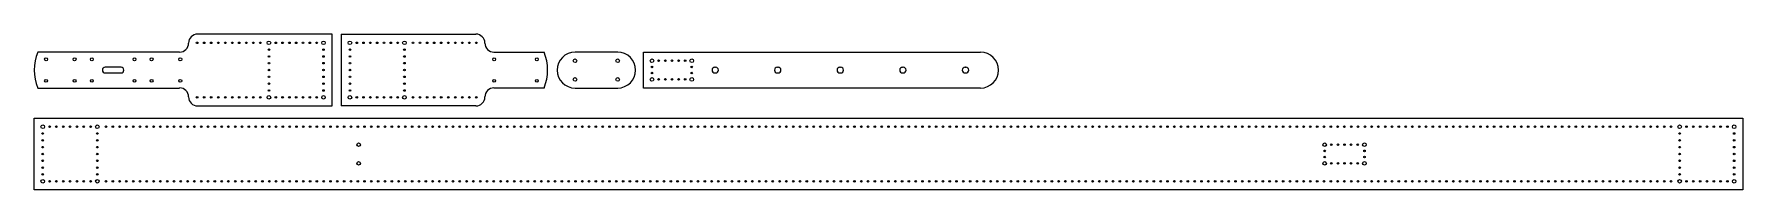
# Model space of a CAD drawing. Header units: millimetres. Extents: x 2255 to 3445, y 1132 to 1240.
import ezdxf

# ---------------------------------------------------------------- set-up
doc = ezdxf.new("R2010")
doc.units = ezdxf.units.MM

msp = doc.modelspace()

# ---------------------------------------------------------------- linework, layer by layer
for p, q in [((2462.9, 1240), (2369.2, 1240)), ((2462.9, 1190), (2462.9, 1240)), ((2469.3, 1240), (2563.1, 1240)), ((2469.3, 1240), (2469.3, 1190)), ((2356.7, 1227.5), (2257.9, 1227.5)), ((2362.9, 1233.8), (2362.9, 1233.8)), ((2569.3, 1233.8), (2569.3, 1233.8)), ((2575.6, 1227.5), (2610.5, 1227.5)), ((2315.9, 1217), (2304.9, 1217)), ((2729.5, 1217), (2730, 1217)), ((2773, 1217), (2773.5, 1217)), ((2816.6, 1217), (2817.1, 1217)), ((2860.2, 1217), (2860.7, 1217)), ((2903.8, 1217), (2904.3, 1217)), ((2257.9, 1202.5), (2356.7, 1202.5)), ((2304.9, 1213), (2315.9, 1213)), ((2610.5, 1202.5), (2575.6, 1202.5)), ((2729.5, 1213), (2730, 1213)), ((2773, 1213), (2773.5, 1213)), ((2816.6, 1213), (2817.1, 1213)), ((2860.2, 1213), (2860.7, 1213)), ((2903.8, 1213), (2904.3, 1213)), ((2362.9, 1196.3), (2362.9, 1196.3)), ((2369.2, 1190), (2462.9, 1190)), ((2563.1, 1190), (2469.3, 1190)), ((2569.3, 1196.3), (2569.3, 1196.3)), ((2255.4, 1181.5), (3445.4, 1181.5)), ((2255.4, 1131.5), (2255.4, 1181.5)), ((3445.4, 1181.5), (3445.4, 1131.5)), ((3445.4, 1131.5), (2255.4, 1131.5))]:
    msp.add_line(p, q)
for points in [[(2661.8, 1227.5), (2632.1, 1227.5)], [(2914.5, 1202.5), (2679.7, 1202.5), (2679.7, 1227.5), (2914.5, 1227.5)], [(2632.1, 1202.5), (2661.8, 1202.5)]]:
    msp.add_lwpolyline(points)
for centre, radius in [((2368.9, 1234), 0.55), ((2368.9, 1234), 0.55), ((2373.8, 1234), 0.55), ((2373.8, 1234), 0.55), ((2378.7, 1234), 0.55), ((2378.7, 1234), 0.55), ((2383.6, 1234), 0.55), ((2383.6, 1234), 0.55), ((2388.5, 1234), 0.55), ((2388.5, 1234), 0.55), ((2393.4, 1234), 0.55), ((2393.4, 1234), 0.55), ((2398.2, 1234), 0.55), ((2398.2, 1234), 0.55), ((2403.1, 1234), 0.55), ((2403.1, 1234), 0.55), ((2408, 1234), 0.55), ((2408, 1234), 0.55), ((2412.9, 1234), 0.55), ((2412.9, 1234), 0.55), ((2418.9, 1234), 1.25), ((2418.9, 1234), 1.25), ((2418.9, 1229.3), 0.55), ((2418.9, 1229.3), 0.55), ((2423.7, 1234), 0.55), ((2423.7, 1234), 0.55), ((2428.4, 1234), 0.55), ((2428.4, 1234), 0.55), ((2433.2, 1234), 0.55), ((2433.2, 1234), 0.55), ((2437.9, 1234), 0.55), ((2437.9, 1234), 0.55), ((2442.7, 1234), 0.55), ((2442.7, 1234), 0.55), ((2447.4, 1234), 0.55), ((2447.4, 1234), 0.55), ((2452.2, 1234), 0.55), ((2452.2, 1234), 0.55), ((2456.9, 1234), 1.25), ((2456.9, 1234), 1.25), ((2456.9, 1229.3), 0.55), ((2456.9, 1229.3), 0.55), ((2475.3, 1234), 1.25), ((2475.3, 1234), 1.25), ((2475.3, 1229.3), 0.55), ((2475.3, 1229.3), 0.55), ((2480.1, 1234), 0.55), ((2480.1, 1234), 0.55), ((2484.8, 1234), 0.55), ((2484.8, 1234), 0.55), ((2489.6, 1234), 0.55), ((2489.6, 1234), 0.55), ((2494.3, 1234), 0.55), ((2494.3, 1234), 0.55), ((2499.1, 1234), 0.55), ((2499.1, 1234), 0.55), ((2503.8, 1234), 0.55), ((2503.8, 1234), 0.55), ((2508.6, 1234), 0.55), ((2508.6, 1234), 0.55), ((2513.3, 1234), 1.25), ((2513.3, 1234), 1.25), ((2513.3, 1229.3), 0.55), ((2513.3, 1229.3), 0.55), ((2519.3, 1234), 0.55), ((2519.3, 1234), 0.55), ((2524.2, 1234), 0.55), ((2524.2, 1234), 0.55), ((2529.1, 1234), 0.55), ((2529.1, 1234), 0.55), ((2534, 1234), 0.55), ((2534, 1234), 0.55), ((2538.9, 1234), 0.55), ((2538.9, 1234), 0.55), ((2543.8, 1234), 0.55), ((2543.8, 1234), 0.55), ((2548.7, 1234), 0.55), ((2548.7, 1234), 0.55), ((2553.6, 1234), 0.55), ((2553.6, 1234), 0.55), ((2558.5, 1234), 0.55), ((2558.5, 1234), 0.55), ((2563.3, 1234), 0.55), ((2563.3, 1234), 0.55), ((2263.7, 1222.5), 1), ((2263.7, 1222.5), 1), ((2283.6, 1222.5), 1), ((2283.6, 1222.5), 1), ((2295.6, 1222.5), 1), ((2295.6, 1222.5), 1), ((2325.3, 1222.5), 1), ((2325.3, 1222.5), 1), ((2337.2, 1222.5), 1), ((2337.2, 1222.5), 1), ((2357.2, 1222.5), 1), ((2357.2, 1222.5), 1), ((2418.9, 1224.5), 0.55), ((2418.9, 1224.5), 0.55), ((2418.9, 1219.8), 0.55), ((2418.9, 1219.8), 0.55), ((2418.9, 1215), 0.55), ((2418.9, 1215), 0.55), ((2456.9, 1224.5), 0.55), ((2456.9, 1224.5), 0.55), ((2456.9, 1219.8), 0.55), ((2456.9, 1219.8), 0.55), ((2456.9, 1215), 0.55), ((2456.9, 1215), 0.55), ((2475.3, 1224.5), 0.55), ((2475.3, 1224.5), 0.55), ((2475.3, 1219.8), 0.55), ((2475.3, 1219.8), 0.55), ((2475.3, 1215), 0.55), ((2475.3, 1215), 0.55), ((2513.3, 1224.5), 0.55), ((2513.3, 1224.5), 0.55), ((2513.3, 1219.8), 0.55), ((2513.3, 1219.8), 0.55), ((2513.3, 1215), 0.55), ((2513.3, 1215), 0.55), ((2575.8, 1222.5), 1), ((2575.8, 1222.5), 1), ((2605.5, 1222.5), 1), ((2605.5, 1222.5), 1), ((2632.1, 1221.5), 1.25), ((2661.8, 1221.5), 1.25), ((2685.7, 1221.5), 1.25), ((2685.7, 1217.2), 0.55), ((2685.7, 1217.2), 0.55), ((2690.3, 1221.5), 0.55), ((2690.3, 1221.5), 0.55), ((2695, 1221.5), 0.55), ((2695, 1221.5), 0.55), ((2699.6, 1221.5), 0.55), ((2699.6, 1221.5), 0.55), ((2704.2, 1221.5), 0.55), ((2704.2, 1221.5), 0.55), ((2708.8, 1221.5), 0.55), ((2708.8, 1221.5), 0.55), ((2713.4, 1221.5), 1.25), ((2713.4, 1217.2), 0.55), ((2713.4, 1217.2), 0.55), ((2263.7, 1207.5), 1), ((2263.7, 1207.5), 1), ((2283.6, 1207.5), 1), ((2283.6, 1207.5), 1), ((2295.6, 1207.5), 1), ((2295.6, 1207.5), 1), ((2325.3, 1207.5), 1), ((2325.3, 1207.5), 1), ((2337.2, 1207.5), 1), ((2337.2, 1207.5), 1), ((2357.2, 1207.5), 1), ((2357.2, 1207.5), 1), ((2418.9, 1210.3), 0.55), ((2418.9, 1210.3), 0.55), ((2418.9, 1205.5), 0.55), ((2418.9, 1205.5), 0.55), ((2456.9, 1210.3), 0.55), ((2456.9, 1210.3), 0.55), ((2456.9, 1205.5), 0.55), ((2456.9, 1205.5), 0.55), ((2475.3, 1210.3), 0.55), ((2475.3, 1210.3), 0.55), ((2475.3, 1205.5), 0.55), ((2475.3, 1205.5), 0.55), ((2513.3, 1210.3), 0.55), ((2513.3, 1210.3), 0.55), ((2513.3, 1205.5), 0.55), ((2513.3, 1205.5), 0.55), ((2575.8, 1207.5), 1), ((2575.8, 1207.5), 1), ((2605.5, 1207.5), 1), ((2605.5, 1207.5), 1), ((2632.1, 1208.5), 1.25), ((2661.8, 1208.5), 1.25), ((2685.7, 1208.5), 1.25), ((2685.7, 1212.9), 0.55), ((2685.7, 1212.9), 0.55), ((2690.3, 1208.5), 0.55), ((2690.3, 1208.5), 0.55), ((2695, 1208.5), 0.55), ((2695, 1208.5), 0.55), ((2699.6, 1208.5), 0.55), ((2699.6, 1208.5), 0.55), ((2704.2, 1208.5), 0.55), ((2704.2, 1208.5), 0.55), ((2708.8, 1208.5), 0.55), ((2708.8, 1208.5), 0.55), ((2713.4, 1208.5), 1.25), ((2713.4, 1212.9), 0.55), ((2713.4, 1212.9), 0.55), ((2368.9, 1196), 0.55), ((2368.9, 1196), 0.55), ((2373.8, 1196), 0.55), ((2373.8, 1196), 0.55), ((2378.7, 1196), 0.55), ((2378.7, 1196), 0.55), ((2383.6, 1196), 0.55), ((2383.6, 1196), 0.55), ((2388.5, 1196), 0.55), ((2388.5, 1196), 0.55), ((2393.4, 1196), 0.55), ((2393.4, 1196), 0.55), ((2398.2, 1196), 0.55), ((2398.2, 1196), 0.55), ((2403.1, 1196), 0.55), ((2403.1, 1196), 0.55), ((2408, 1196), 0.55), ((2408, 1196), 0.55), ((2412.9, 1196), 0.55), ((2412.9, 1196), 0.55), ((2418.9, 1196), 1.25), ((2418.9, 1196), 1.25), ((2418.9, 1200.8), 0.55), ((2418.9, 1200.8), 0.55), ((2423.7, 1196), 0.55), ((2423.7, 1196), 0.55), ((2428.4, 1196), 0.55), ((2428.4, 1196), 0.55), ((2433.2, 1196), 0.55), ((2433.2, 1196), 0.55), ((2437.9, 1196), 0.55), ((2437.9, 1196), 0.55), ((2442.7, 1196), 0.55), ((2442.7, 1196), 0.55), ((2447.4, 1196), 0.55), ((2447.4, 1196), 0.55), ((2452.2, 1196), 0.55), ((2452.2, 1196), 0.55), ((2456.9, 1196), 1.25), ((2456.9, 1196), 1.25), ((2456.9, 1200.8), 0.55), ((2456.9, 1200.8), 0.55), ((2475.3, 1196), 1.25), ((2475.3, 1196), 1.25), ((2475.3, 1200.8), 0.55), ((2475.3, 1200.8), 0.55), ((2480.1, 1196), 0.55), ((2480.1, 1196), 0.55), ((2484.8, 1196), 0.55), ((2484.8, 1196), 0.55), ((2489.6, 1196), 0.55), ((2489.6, 1196), 0.55), ((2494.3, 1196), 0.55), ((2494.3, 1196), 0.55), ((2499.1, 1196), 0.55), ((2499.1, 1196), 0.55), ((2503.8, 1196), 0.55), ((2503.8, 1196), 0.55), ((2508.6, 1196), 0.55), ((2508.6, 1196), 0.55), ((2513.3, 1196), 1.25), ((2513.3, 1196), 1.25), ((2513.3, 1200.8), 0.55), ((2513.3, 1200.8), 0.55), ((2519.3, 1196), 0.55), ((2519.3, 1196), 0.55), ((2524.2, 1196), 0.55), ((2524.2, 1196), 0.55), ((2529.1, 1196), 0.55), ((2529.1, 1196), 0.55), ((2534, 1196), 0.55), ((2534, 1196), 0.55), ((2538.9, 1196), 0.55), ((2538.9, 1196), 0.55), ((2543.8, 1196), 0.55), ((2543.8, 1196), 0.55), ((2548.7, 1196), 0.55), ((2548.7, 1196), 0.55), ((2553.6, 1196), 0.55), ((2553.6, 1196), 0.55), ((2558.5, 1196), 0.55), ((2558.5, 1196), 0.55), ((2563.3, 1196), 0.55), ((2563.3, 1196), 0.55), ((2261.4, 1175.5), 1.25), ((2261.4, 1175.5), 1.25), ((2261.4, 1170.8), 0.55), ((2261.4, 1170.8), 0.55), ((2261.4, 1166), 0.55), ((2261.4, 1166), 0.55), ((2266.2, 1175.5), 0.55), ((2266.2, 1175.5), 0.55), ((2270.9, 1175.5), 0.55), ((2270.9, 1175.5), 0.55), ((2275.7, 1175.5), 0.55), ((2275.7, 1175.5), 0.55), ((2280.4, 1175.5), 0.55), ((2280.4, 1175.5), 0.55), ((2285.2, 1175.5), 0.55), ((2285.2, 1175.5), 0.55), ((2289.9, 1175.5), 0.55), ((2289.9, 1175.5), 0.55), ((2294.7, 1175.5), 0.55), ((2294.7, 1175.5), 0.55), ((2299.4, 1175.5), 1.25), ((2299.4, 1175.5), 1.25), ((2299.4, 1170.8), 0.55), ((2299.4, 1170.8), 0.55), ((2299.4, 1166), 0.55), ((2299.4, 1166), 0.55), ((2305.4, 1175.5), 0.55), ((2305.4, 1175.5), 0.55), ((2310.2, 1175.5), 0.55), ((2310.2, 1175.5), 0.55), ((2314.9, 1175.5), 0.55), ((2314.9, 1175.5), 0.55), ((2319.6, 1175.5), 0.55), ((2319.6, 1175.5), 0.55), ((2324.4, 1175.5), 0.55), ((2324.4, 1175.5), 0.55), ((2329.1, 1175.5), 0.55), ((2329.1, 1175.5), 0.55), ((2333.8, 1175.5), 0.55), ((2333.8, 1175.5), 0.55), ((2338.6, 1175.5), 0.55), ((2338.6, 1175.5), 0.55), ((2343.3, 1175.5), 0.55), ((2343.3, 1175.5), 0.55), ((2348.1, 1175.5), 0.55), ((2348.1, 1175.5), 0.55), ((2352.8, 1175.5), 0.55), ((2352.8, 1175.5), 0.55), ((2357.5, 1175.5), 0.55), ((2357.5, 1175.5), 0.55), ((2362.3, 1175.5), 0.55), ((2362.3, 1175.5), 0.55), ((2367, 1175.5), 0.55), ((2367, 1175.5), 0.55), ((2371.8, 1175.5), 0.55), ((2371.8, 1175.5), 0.55), ((2376.5, 1175.5), 0.55), ((2376.5, 1175.5), 0.55), ((2381.2, 1175.5), 0.55), ((2381.2, 1175.5), 0.55), ((2386, 1175.5), 0.55), ((2386, 1175.5), 0.55), ((2390.7, 1175.5), 0.55), ((2390.7, 1175.5), 0.55), ((2395.5, 1175.5), 0.55), ((2395.5, 1175.5), 0.55), ((2400.2, 1175.5), 0.55), ((2400.2, 1175.5), 0.55), ((2404.9, 1175.5), 0.55), ((2404.9, 1175.5), 0.55), ((2409.7, 1175.5), 0.55), ((2409.7, 1175.5), 0.55), ((2414.4, 1175.5), 0.55), ((2414.4, 1175.5), 0.55), ((2419.2, 1175.5), 0.55), ((2419.2, 1175.5), 0.55), ((2423.9, 1175.5), 0.55), ((2423.9, 1175.5), 0.55), ((2428.6, 1175.5), 0.55), ((2428.6, 1175.5), 0.55), ((2433.4, 1175.5), 0.55), ((2433.4, 1175.5), 0.55), ((2438.1, 1175.5), 0.55), ((2438.1, 1175.5), 0.55), ((2442.8, 1175.5), 0.55), ((2442.8, 1175.5), 0.55), ((2447.6, 1175.5), 0.55), ((2447.6, 1175.5), 0.55), ((2452.3, 1175.5), 0.55), ((2452.3, 1175.5), 0.55), ((2457.1, 1175.5), 0.55), ((2457.1, 1175.5), 0.55), ((2461.8, 1175.5), 0.55), ((2461.8, 1175.5), 0.55), ((2466.5, 1175.5), 0.55), ((2466.5, 1175.5), 0.55), ((2471.3, 1175.5), 0.55), ((2471.3, 1175.5), 0.55), ((2476, 1175.5), 0.55), ((2476, 1175.5), 0.55), ((2480.8, 1175.5), 0.55), ((2480.8, 1175.5), 0.55), ((2485.5, 1175.5), 0.55), ((2485.5, 1175.5), 0.55), ((2490.2, 1175.5), 0.55), ((2490.2, 1175.5), 0.55), ((2495, 1175.5), 0.55), ((2495, 1175.5), 0.55), ((2499.7, 1175.5), 0.55), ((2499.7, 1175.5), 0.55), ((2504.5, 1175.5), 0.55), ((2504.5, 1175.5), 0.55), ((2509.2, 1175.5), 0.55), ((2509.2, 1175.5), 0.55), ((2513.9, 1175.5), 0.55), ((2513.9, 1175.5), 0.55), ((2518.7, 1175.5), 0.55), ((2518.7, 1175.5), 0.55), ((2523.4, 1175.5), 0.55), ((2523.4, 1175.5), 0.55), ((2528.2, 1175.5), 0.55), ((2528.2, 1175.5), 0.55), ((2532.9, 1175.5), 0.55), ((2532.9, 1175.5), 0.55), ((2537.6, 1175.5), 0.55), ((2537.6, 1175.5), 0.55), ((2542.4, 1175.5), 0.55), ((2542.4, 1175.5), 0.55), ((2547.1, 1175.5), 0.55), ((2547.1, 1175.5), 0.55), ((2551.8, 1175.5), 0.55), ((2551.8, 1175.5), 0.55), ((2556.6, 1175.5), 0.55), ((2556.6, 1175.5), 0.55), ((2561.3, 1175.5), 0.55), ((2561.3, 1175.5), 0.55), ((2566.1, 1175.5), 0.55), ((2566.1, 1175.5), 0.55), ((2570.8, 1175.5), 0.55), ((2570.8, 1175.5), 0.55), ((2575.5, 1175.5), 0.55), ((2575.5, 1175.5), 0.55), ((2580.3, 1175.5), 0.55), ((2580.3, 1175.5), 0.55), ((2585, 1175.5), 0.55), ((2585, 1175.5), 0.55), ((2589.8, 1175.5), 0.55), ((2589.8, 1175.5), 0.55), ((2594.5, 1175.5), 0.55), ((2594.5, 1175.5), 0.55), ((2599.2, 1175.5), 0.55), ((2599.2, 1175.5), 0.55), ((2604, 1175.5), 0.55), ((2604, 1175.5), 0.55), ((2608.7, 1175.5), 0.55), ((2608.7, 1175.5), 0.55), ((2613.5, 1175.5), 0.55), ((2613.5, 1175.5), 0.55), ((2618.2, 1175.5), 0.55), ((2618.2, 1175.5), 0.55), ((2622.9, 1175.5), 0.55), ((2622.9, 1175.5), 0.55), ((2627.7, 1175.5), 0.55), ((2627.7, 1175.5), 0.55), ((2632.4, 1175.5), 0.55), ((2632.4, 1175.5), 0.55), ((2637.2, 1175.5), 0.55), ((2637.2, 1175.5), 0.55), ((2641.9, 1175.5), 0.55), ((2641.9, 1175.5), 0.55), ((2646.6, 1175.5), 0.55), ((2646.6, 1175.5), 0.55), ((2651.4, 1175.5), 0.55), ((2651.4, 1175.5), 0.55), ((2656.1, 1175.5), 0.55), ((2656.1, 1175.5), 0.55), ((2660.8, 1175.5), 0.55), ((2660.8, 1175.5), 0.55), ((2665.6, 1175.5), 0.55), ((2665.6, 1175.5), 0.55), ((2670.3, 1175.5), 0.55), ((2670.3, 1175.5), 0.55), ((2675.1, 1175.5), 0.55), ((2675.1, 1175.5), 0.55), ((2679.8, 1175.5), 0.55), ((2679.8, 1175.5), 0.55), ((2684.5, 1175.5), 0.55), ((2684.5, 1175.5), 0.55), ((2689.3, 1175.5), 0.55), ((2689.3, 1175.5), 0.55), ((2694, 1175.5), 0.55), ((2694, 1175.5), 0.55), ((2698.8, 1175.5), 0.55), ((2698.8, 1175.5), 0.55), ((2703.5, 1175.5), 0.55), ((2703.5, 1175.5), 0.55), ((2708.2, 1175.5), 0.55), ((2708.2, 1175.5), 0.55), ((2713, 1175.5), 0.55), ((2713, 1175.5), 0.55), ((2717.7, 1175.5), 0.55), ((2717.7, 1175.5), 0.55), ((2722.5, 1175.5), 0.55), ((2722.5, 1175.5), 0.55), ((2727.2, 1175.5), 0.55), ((2727.2, 1175.5), 0.55), ((2731.9, 1175.5), 0.55), ((2731.9, 1175.5), 0.55), ((2736.7, 1175.5), 0.55), ((2736.7, 1175.5), 0.55), ((2741.4, 1175.5), 0.55), ((2741.4, 1175.5), 0.55), ((2746.2, 1175.5), 0.55), ((2746.2, 1175.5), 0.55), ((2750.9, 1175.5), 0.55), ((2750.9, 1175.5), 0.55), ((2755.6, 1175.5), 0.55), ((2755.6, 1175.5), 0.55), ((2760.4, 1175.5), 0.55), ((2760.4, 1175.5), 0.55), ((2765.1, 1175.5), 0.55), ((2765.1, 1175.5), 0.55), ((2769.8, 1175.5), 0.55), ((2769.8, 1175.5), 0.55), ((2774.6, 1175.5), 0.55), ((2774.6, 1175.5), 0.55), ((2779.3, 1175.5), 0.55), ((2779.3, 1175.5), 0.55), ((2784.1, 1175.5), 0.55), ((2784.1, 1175.5), 0.55), ((2788.8, 1175.5), 0.55), ((2788.8, 1175.5), 0.55), ((2793.5, 1175.5), 0.55), ((2793.5, 1175.5), 0.55), ((2798.3, 1175.5), 0.55), ((2798.3, 1175.5), 0.55), ((2803, 1175.5), 0.55), ((2803, 1175.5), 0.55), ((2807.8, 1175.5), 0.55), ((2807.8, 1175.5), 0.55), ((2812.5, 1175.5), 0.55), ((2812.5, 1175.5), 0.55), ((2817.2, 1175.5), 0.55), ((2817.2, 1175.5), 0.55), ((2822, 1175.5), 0.55), ((2822, 1175.5), 0.55), ((2826.7, 1175.5), 0.55), ((2826.7, 1175.5), 0.55), ((2831.5, 1175.5), 0.55), ((2831.5, 1175.5), 0.55), ((2836.2, 1175.5), 0.55), ((2836.2, 1175.5), 0.55), ((2840.9, 1175.5), 0.55), ((2840.9, 1175.5), 0.55), ((2845.7, 1175.5), 0.55), ((2845.7, 1175.5), 0.55), ((2850.4, 1175.5), 0.55), ((2850.4, 1175.5), 0.55), ((2855.2, 1175.5), 0.55), ((2855.2, 1175.5), 0.55), ((2859.9, 1175.5), 0.55), ((2859.9, 1175.5), 0.55), ((2864.6, 1175.5), 0.55), ((2864.6, 1175.5), 0.55), ((2869.4, 1175.5), 0.55), ((2869.4, 1175.5), 0.55), ((2874.1, 1175.5), 0.55), ((2874.1, 1175.5), 0.55), ((2878.8, 1175.5), 0.55), ((2878.8, 1175.5), 0.55), ((2883.6, 1175.5), 0.55), ((2883.6, 1175.5), 0.55), ((2888.3, 1175.5), 0.55), ((2888.3, 1175.5), 0.55), ((2893.1, 1175.5), 0.55), ((2893.1, 1175.5), 0.55), ((2897.8, 1175.5), 0.55), ((2897.8, 1175.5), 0.55), ((2902.5, 1175.5), 0.55), ((2902.5, 1175.5), 0.55), ((2907.3, 1175.5), 0.55), ((2907.3, 1175.5), 0.55), ((2912, 1175.5), 0.55), ((2912, 1175.5), 0.55), ((2916.8, 1175.5), 0.55), ((2916.8, 1175.5), 0.55), ((2921.5, 1175.5), 0.55), ((2921.5, 1175.5), 0.55), ((2926.2, 1175.5), 0.55), ((2926.2, 1175.5), 0.55), ((2931, 1175.5), 0.55), ((2931, 1175.5), 0.55), ((2935.7, 1175.5), 0.55), ((2935.7, 1175.5), 0.55), ((2940.5, 1175.5), 0.55), ((2940.5, 1175.5), 0.55), ((2945.2, 1175.5), 0.55), ((2945.2, 1175.5), 0.55), ((2949.9, 1175.5), 0.55), ((2949.9, 1175.5), 0.55), ((2954.7, 1175.5), 0.55), ((2954.7, 1175.5), 0.55), ((2959.4, 1175.5), 0.55), ((2959.4, 1175.5), 0.55), ((2964.2, 1175.5), 0.55), ((2964.2, 1175.5), 0.55), ((2968.9, 1175.5), 0.55), ((2968.9, 1175.5), 0.55), ((2973.6, 1175.5), 0.55), ((2973.6, 1175.5), 0.55), ((2978.4, 1175.5), 0.55), ((2978.4, 1175.5), 0.55), ((2983.1, 1175.5), 0.55), ((2983.1, 1175.5), 0.55), ((2987.8, 1175.5), 0.55), ((2987.8, 1175.5), 0.55), ((2992.6, 1175.5), 0.55), ((2992.6, 1175.5), 0.55), ((2997.3, 1175.5), 0.55), ((2997.3, 1175.5), 0.55), ((3002.1, 1175.5), 0.55), ((3002.1, 1175.5), 0.55), ((3006.8, 1175.5), 0.55), ((3006.8, 1175.5), 0.55), ((3011.5, 1175.5), 0.55), ((3011.5, 1175.5), 0.55), ((3016.3, 1175.5), 0.55), ((3016.3, 1175.5), 0.55), ((3021, 1175.5), 0.55), ((3021, 1175.5), 0.55), ((3025.8, 1175.5), 0.55), ((3025.8, 1175.5), 0.55), ((3030.5, 1175.5), 0.55), ((3030.5, 1175.5), 0.55), ((3035.2, 1175.5), 0.55), ((3035.2, 1175.5), 0.55), ((3040, 1175.5), 0.55), ((3040, 1175.5), 0.55), ((3044.7, 1175.5), 0.55), ((3044.7, 1175.5), 0.55), ((3049.5, 1175.5), 0.55), ((3049.5, 1175.5), 0.55), ((3054.2, 1175.5), 0.55), ((3054.2, 1175.5), 0.55), ((3058.9, 1175.5), 0.55), ((3058.9, 1175.5), 0.55), ((3063.7, 1175.5), 0.55), ((3063.7, 1175.5), 0.55), ((3068.4, 1175.5), 0.55), ((3068.4, 1175.5), 0.55), ((3073.2, 1175.5), 0.55), ((3073.2, 1175.5), 0.55), ((3077.9, 1175.5), 0.55), ((3077.9, 1175.5), 0.55), ((3082.6, 1175.5), 0.55), ((3082.6, 1175.5), 0.55), ((3087.4, 1175.5), 0.55), ((3087.4, 1175.5), 0.55), ((3092.1, 1175.5), 0.55), ((3092.1, 1175.5), 0.55), ((3096.8, 1175.5), 0.55), ((3096.8, 1175.5), 0.55), ((3101.6, 1175.5), 0.55), ((3101.6, 1175.5), 0.55), ((3106.3, 1175.5), 0.55), ((3106.3, 1175.5), 0.55), ((3111.1, 1175.5), 0.55), ((3111.1, 1175.5), 0.55), ((3115.8, 1175.5), 0.55), ((3115.8, 1175.5), 0.55), ((3120.5, 1175.5), 0.55), ((3120.5, 1175.5), 0.55), ((3125.3, 1175.5), 0.55), ((3125.3, 1175.5), 0.55), ((3130, 1175.5), 0.55), ((3130, 1175.5), 0.55), ((3134.8, 1175.5), 0.55), ((3134.8, 1175.5), 0.55), ((3139.5, 1175.5), 0.55), ((3139.5, 1175.5), 0.55), ((3144.2, 1175.5), 0.55), ((3144.2, 1175.5), 0.55), ((3149, 1175.5), 0.55), ((3149, 1175.5), 0.55), ((3153.7, 1175.5), 0.55), ((3153.7, 1175.5), 0.55), ((3158.5, 1175.5), 0.55), ((3158.5, 1175.5), 0.55), ((3163.2, 1175.5), 0.55), ((3163.2, 1175.5), 0.55), ((3167.9, 1175.5), 0.55), ((3167.9, 1175.5), 0.55), ((3172.7, 1175.5), 0.55), ((3172.7, 1175.5), 0.55), ((3177.4, 1175.5), 0.55), ((3177.4, 1175.5), 0.55), ((3182.2, 1175.5), 0.55), ((3182.2, 1175.5), 0.55), ((3186.9, 1175.5), 0.55), ((3186.9, 1175.5), 0.55), ((3191.6, 1175.5), 0.55), ((3191.6, 1175.5), 0.55), ((3196.4, 1175.5), 0.55), ((3196.4, 1175.5), 0.55), ((3201.1, 1175.5), 0.55), ((3201.1, 1175.5), 0.55), ((3205.8, 1175.5), 0.55), ((3205.8, 1175.5), 0.55), ((3210.6, 1175.5), 0.55), ((3210.6, 1175.5), 0.55), ((3215.3, 1175.5), 0.55), ((3215.3, 1175.5), 0.55), ((3220.1, 1175.5), 0.55), ((3220.1, 1175.5), 0.55), ((3224.8, 1175.5), 0.55), ((3224.8, 1175.5), 0.55), ((3229.5, 1175.5), 0.55), ((3229.5, 1175.5), 0.55), ((3234.3, 1175.5), 0.55), ((3234.3, 1175.5), 0.55), ((3239, 1175.5), 0.55), ((3239, 1175.5), 0.55), ((3243.8, 1175.5), 0.55), ((3243.8, 1175.5), 0.55), ((3248.5, 1175.5), 0.55), ((3248.5, 1175.5), 0.55), ((3253.2, 1175.5), 0.55), ((3253.2, 1175.5), 0.55), ((3258, 1175.5), 0.55), ((3258, 1175.5), 0.55), ((3262.7, 1175.5), 0.55), ((3262.7, 1175.5), 0.55), ((3267.5, 1175.5), 0.55), ((3267.5, 1175.5), 0.55), ((3272.2, 1175.5), 0.55), ((3272.2, 1175.5), 0.55), ((3276.9, 1175.5), 0.55), ((3276.9, 1175.5), 0.55), ((3281.7, 1175.5), 0.55), ((3281.7, 1175.5), 0.55), ((3286.4, 1175.5), 0.55), ((3286.4, 1175.5), 0.55), ((3291.2, 1175.5), 0.55), ((3291.2, 1175.5), 0.55), ((3295.9, 1175.5), 0.55), ((3295.9, 1175.5), 0.55), ((3300.6, 1175.5), 0.55), ((3300.6, 1175.5), 0.55), ((3305.4, 1175.5), 0.55), ((3305.4, 1175.5), 0.55), ((3310.1, 1175.5), 0.55), ((3310.1, 1175.5), 0.55), ((3314.8, 1175.5), 0.55), ((3314.8, 1175.5), 0.55), ((3319.6, 1175.5), 0.55), ((3319.6, 1175.5), 0.55), ((3324.3, 1175.5), 0.55), ((3324.3, 1175.5), 0.55), ((3329.1, 1175.5), 0.55), ((3329.1, 1175.5), 0.55), ((3333.8, 1175.5), 0.55), ((3333.8, 1175.5), 0.55), ((3338.5, 1175.5), 0.55), ((3338.5, 1175.5), 0.55), ((3343.3, 1175.5), 0.55), ((3343.3, 1175.5), 0.55), ((3348, 1175.5), 0.55), ((3348, 1175.5), 0.55), ((3352.8, 1175.5), 0.55), ((3352.8, 1175.5), 0.55), ((3357.5, 1175.5), 0.55), ((3357.5, 1175.5), 0.55), ((3362.2, 1175.5), 0.55), ((3362.2, 1175.5), 0.55), ((3367, 1175.5), 0.55), ((3367, 1175.5), 0.55), ((3371.7, 1175.5), 0.55), ((3371.7, 1175.5), 0.55), ((3376.5, 1175.5), 0.55), ((3376.5, 1175.5), 0.55), ((3381.2, 1175.5), 0.55), ((3381.2, 1175.5), 0.55), ((3385.9, 1175.5), 0.55), ((3385.9, 1175.5), 0.55), ((3390.7, 1175.5), 0.55), ((3390.7, 1175.5), 0.55), ((3395.4, 1175.5), 0.55), ((3395.4, 1175.5), 0.55), ((3401.4, 1175.5), 1.25), ((3401.4, 1175.5), 1.25), ((3401.4, 1170.8), 0.55), ((3401.4, 1170.8), 0.55), ((3401.4, 1166), 0.55), ((3401.4, 1166), 0.55), ((3406.2, 1175.5), 0.55), ((3406.2, 1175.5), 0.55), ((3410.9, 1175.5), 0.55), ((3410.9, 1175.5), 0.55), ((3415.7, 1175.5), 0.55), ((3415.7, 1175.5), 0.55), ((3420.4, 1175.5), 0.55), ((3420.4, 1175.5), 0.55), ((3425.2, 1175.5), 0.55), ((3425.2, 1175.5), 0.55), ((3429.9, 1175.5), 0.55), ((3429.9, 1175.5), 0.55), ((3434.7, 1175.5), 0.55), ((3434.7, 1175.5), 0.55), ((3439.4, 1175.5), 1.25), ((3439.4, 1175.5), 1.25), ((3439.4, 1170.8), 0.55), ((3439.4, 1170.8), 0.55), ((3439.4, 1166), 0.55), ((3439.4, 1166), 0.55), ((2261.4, 1161.3), 0.55), ((2261.4, 1161.3), 0.55), ((2261.4, 1156.5), 0.55), ((2261.4, 1156.5), 0.55), ((2299.4, 1161.3), 0.55), ((2299.4, 1161.3), 0.55), ((2299.4, 1156.5), 0.55), ((2299.4, 1156.5), 0.55), ((2481.4, 1163), 1.25), ((2481.4, 1163), 1.25), ((3154.2, 1163), 1.25), ((3154.2, 1158.7), 0.55), ((3154.2, 1158.7), 0.55), ((3154.2, 1154.4), 0.55), ((3154.2, 1154.4), 0.55), ((3158.8, 1163), 0.55), ((3158.8, 1163), 0.55), ((3163.4, 1163), 0.55), ((3163.4, 1163), 0.55), ((3168, 1163), 0.55), ((3168, 1163), 0.55), ((3172.6, 1163), 0.55), ((3172.6, 1163), 0.55), ((3177.2, 1163), 0.55), ((3177.2, 1163), 0.55), ((3181.9, 1163), 1.25), ((3181.9, 1158.7), 0.55), ((3181.9, 1158.7), 0.55), ((3181.9, 1154.4), 0.55), ((3181.9, 1154.4), 0.55), ((3401.4, 1161.3), 0.55), ((3401.4, 1161.3), 0.55), ((3401.4, 1156.5), 0.55), ((3401.4, 1156.5), 0.55), ((3439.4, 1161.3), 0.55), ((3439.4, 1161.3), 0.55), ((3439.4, 1156.5), 0.55), ((3439.4, 1156.5), 0.55), ((2261.4, 1151.8), 0.55), ((2261.4, 1151.8), 0.55), ((2261.4, 1147), 0.55), ((2261.4, 1147), 0.55), ((2261.4, 1142.3), 0.55), ((2261.4, 1142.3), 0.55), ((2299.4, 1151.8), 0.55), ((2299.4, 1151.8), 0.55), ((2299.4, 1147), 0.55), ((2299.4, 1147), 0.55), ((2299.4, 1142.3), 0.55), ((2299.4, 1142.3), 0.55), ((2481.4, 1150), 1.25), ((2481.4, 1150), 1.25), ((3154.2, 1150), 1.25), ((3158.8, 1150), 0.55), ((3158.8, 1150), 0.55), ((3163.4, 1150), 0.55), ((3163.4, 1150), 0.55), ((3168, 1150), 0.55), ((3168, 1150), 0.55), ((3172.6, 1150), 0.55), ((3172.6, 1150), 0.55), ((3177.2, 1150), 0.55), ((3177.2, 1150), 0.55), ((3181.9, 1150), 1.25), ((3401.4, 1151.8), 0.55), ((3401.4, 1151.8), 0.55), ((3401.4, 1147), 0.55), ((3401.4, 1147), 0.55), ((3401.4, 1142.3), 0.55), ((3401.4, 1142.3), 0.55), ((3439.4, 1151.8), 0.55), ((3439.4, 1151.8), 0.55), ((3439.4, 1147), 0.55), ((3439.4, 1147), 0.55), ((3439.4, 1142.3), 0.55), ((3439.4, 1142.3), 0.55), ((2261.4, 1137.5), 1.25), ((2261.4, 1137.5), 1.25), ((2266.2, 1137.5), 0.55), ((2266.2, 1137.5), 0.55), ((2270.9, 1137.5), 0.55), ((2270.9, 1137.5), 0.55), ((2275.7, 1137.5), 0.55), ((2275.7, 1137.5), 0.55), ((2280.4, 1137.5), 0.55), ((2280.4, 1137.5), 0.55), ((2285.2, 1137.5), 0.55), ((2285.2, 1137.5), 0.55), ((2289.9, 1137.5), 0.55), ((2289.9, 1137.5), 0.55), ((2294.7, 1137.5), 0.55), ((2294.7, 1137.5), 0.55), ((2299.4, 1137.5), 1.25), ((2299.4, 1137.5), 1.25), ((2305.4, 1137.5), 0.55), ((2305.4, 1137.5), 0.55), ((2310.2, 1137.5), 0.55), ((2310.2, 1137.5), 0.55), ((2314.9, 1137.5), 0.55), ((2314.9, 1137.5), 0.55), ((2319.6, 1137.5), 0.55), ((2319.6, 1137.5), 0.55), ((2324.4, 1137.5), 0.55), ((2324.4, 1137.5), 0.55), ((2329.1, 1137.5), 0.55), ((2329.1, 1137.5), 0.55), ((2333.8, 1137.5), 0.55), ((2333.8, 1137.5), 0.55), ((2338.6, 1137.5), 0.55), ((2338.6, 1137.5), 0.55), ((2343.3, 1137.5), 0.55), ((2343.3, 1137.5), 0.55), ((2348.1, 1137.5), 0.55), ((2348.1, 1137.5), 0.55), ((2352.8, 1137.5), 0.55), ((2352.8, 1137.5), 0.55), ((2357.5, 1137.5), 0.55), ((2357.5, 1137.5), 0.55), ((2362.3, 1137.5), 0.55), ((2362.3, 1137.5), 0.55), ((2367, 1137.5), 0.55), ((2367, 1137.5), 0.55), ((2371.8, 1137.5), 0.55), ((2371.8, 1137.5), 0.55), ((2376.5, 1137.5), 0.55), ((2376.5, 1137.5), 0.55), ((2381.2, 1137.5), 0.55), ((2381.2, 1137.5), 0.55), ((2386, 1137.5), 0.55), ((2386, 1137.5), 0.55), ((2390.7, 1137.5), 0.55), ((2390.7, 1137.5), 0.55), ((2395.5, 1137.5), 0.55), ((2395.5, 1137.5), 0.55), ((2400.2, 1137.5), 0.55), ((2400.2, 1137.5), 0.55), ((2404.9, 1137.5), 0.55), ((2404.9, 1137.5), 0.55), ((2409.7, 1137.5), 0.55), ((2409.7, 1137.5), 0.55), ((2414.4, 1137.5), 0.55), ((2414.4, 1137.5), 0.55), ((2419.2, 1137.5), 0.55), ((2419.2, 1137.5), 0.55), ((2423.9, 1137.5), 0.55), ((2423.9, 1137.5), 0.55), ((2428.6, 1137.5), 0.55), ((2428.6, 1137.5), 0.55), ((2433.4, 1137.5), 0.55), ((2433.4, 1137.5), 0.55), ((2438.1, 1137.5), 0.55), ((2438.1, 1137.5), 0.55), ((2442.8, 1137.5), 0.55), ((2442.8, 1137.5), 0.55), ((2447.6, 1137.5), 0.55), ((2447.6, 1137.5), 0.55), ((2452.3, 1137.5), 0.55), ((2452.3, 1137.5), 0.55), ((2457.1, 1137.5), 0.55), ((2457.1, 1137.5), 0.55), ((2461.8, 1137.5), 0.55), ((2461.8, 1137.5), 0.55), ((2466.5, 1137.5), 0.55), ((2466.5, 1137.5), 0.55), ((2471.3, 1137.5), 0.55), ((2471.3, 1137.5), 0.55), ((2476, 1137.5), 0.55), ((2476, 1137.5), 0.55), ((2480.8, 1137.5), 0.55), ((2480.8, 1137.5), 0.55), ((2485.5, 1137.5), 0.55), ((2485.5, 1137.5), 0.55), ((2490.2, 1137.5), 0.55), ((2490.2, 1137.5), 0.55), ((2495, 1137.5), 0.55), ((2495, 1137.5), 0.55), ((2499.7, 1137.5), 0.55), ((2499.7, 1137.5), 0.55), ((2504.5, 1137.5), 0.55), ((2504.5, 1137.5), 0.55), ((2509.2, 1137.5), 0.55), ((2509.2, 1137.5), 0.55), ((2513.9, 1137.5), 0.55), ((2513.9, 1137.5), 0.55), ((2518.7, 1137.5), 0.55), ((2518.7, 1137.5), 0.55), ((2523.4, 1137.5), 0.55), ((2523.4, 1137.5), 0.55), ((2528.2, 1137.5), 0.55), ((2528.2, 1137.5), 0.55), ((2532.9, 1137.5), 0.55), ((2532.9, 1137.5), 0.55), ((2537.6, 1137.5), 0.55), ((2537.6, 1137.5), 0.55), ((2542.4, 1137.5), 0.55), ((2542.4, 1137.5), 0.55), ((2547.1, 1137.5), 0.55), ((2547.1, 1137.5), 0.55), ((2551.8, 1137.5), 0.55), ((2551.8, 1137.5), 0.55), ((2556.6, 1137.5), 0.55), ((2556.6, 1137.5), 0.55), ((2561.3, 1137.5), 0.55), ((2561.3, 1137.5), 0.55), ((2566.1, 1137.5), 0.55), ((2566.1, 1137.5), 0.55), ((2570.8, 1137.5), 0.55), ((2570.8, 1137.5), 0.55), ((2575.5, 1137.5), 0.55), ((2575.5, 1137.5), 0.55), ((2580.3, 1137.5), 0.55), ((2580.3, 1137.5), 0.55), ((2585, 1137.5), 0.55), ((2585, 1137.5), 0.55), ((2589.8, 1137.5), 0.55), ((2589.8, 1137.5), 0.55), ((2594.5, 1137.5), 0.55), ((2594.5, 1137.5), 0.55), ((2599.2, 1137.5), 0.55), ((2599.2, 1137.5), 0.55), ((2604, 1137.5), 0.55), ((2604, 1137.5), 0.55), ((2608.7, 1137.5), 0.55), ((2608.7, 1137.5), 0.55), ((2613.5, 1137.5), 0.55), ((2613.5, 1137.5), 0.55), ((2618.2, 1137.5), 0.55), ((2618.2, 1137.5), 0.55), ((2622.9, 1137.5), 0.55), ((2622.9, 1137.5), 0.55), ((2627.7, 1137.5), 0.55), ((2627.7, 1137.5), 0.55), ((2632.4, 1137.5), 0.55), ((2632.4, 1137.5), 0.55), ((2637.2, 1137.5), 0.55), ((2637.2, 1137.5), 0.55), ((2641.9, 1137.5), 0.55), ((2641.9, 1137.5), 0.55), ((2646.6, 1137.5), 0.55), ((2646.6, 1137.5), 0.55), ((2651.4, 1137.5), 0.55), ((2651.4, 1137.5), 0.55), ((2656.1, 1137.5), 0.55), ((2656.1, 1137.5), 0.55), ((2660.8, 1137.5), 0.55), ((2660.8, 1137.5), 0.55), ((2665.6, 1137.5), 0.55), ((2665.6, 1137.5), 0.55), ((2670.3, 1137.5), 0.55), ((2670.3, 1137.5), 0.55), ((2675.1, 1137.5), 0.55), ((2675.1, 1137.5), 0.55), ((2679.8, 1137.5), 0.55), ((2679.8, 1137.5), 0.55), ((2684.5, 1137.5), 0.55), ((2684.5, 1137.5), 0.55), ((2689.3, 1137.5), 0.55), ((2689.3, 1137.5), 0.55), ((2694, 1137.5), 0.55), ((2694, 1137.5), 0.55), ((2698.8, 1137.5), 0.55), ((2698.8, 1137.5), 0.55), ((2703.5, 1137.5), 0.55), ((2703.5, 1137.5), 0.55), ((2708.2, 1137.5), 0.55), ((2708.2, 1137.5), 0.55), ((2713, 1137.5), 0.55), ((2713, 1137.5), 0.55), ((2717.7, 1137.5), 0.55), ((2717.7, 1137.5), 0.55), ((2722.5, 1137.5), 0.55), ((2722.5, 1137.5), 0.55), ((2727.2, 1137.5), 0.55), ((2727.2, 1137.5), 0.55), ((2731.9, 1137.5), 0.55), ((2731.9, 1137.5), 0.55), ((2736.7, 1137.5), 0.55), ((2736.7, 1137.5), 0.55), ((2741.4, 1137.5), 0.55), ((2741.4, 1137.5), 0.55), ((2746.2, 1137.5), 0.55), ((2746.2, 1137.5), 0.55), ((2750.9, 1137.5), 0.55), ((2750.9, 1137.5), 0.55), ((2755.6, 1137.5), 0.55), ((2755.6, 1137.5), 0.55), ((2760.4, 1137.5), 0.55), ((2760.4, 1137.5), 0.55), ((2765.1, 1137.5), 0.55), ((2765.1, 1137.5), 0.55), ((2769.8, 1137.5), 0.55), ((2769.8, 1137.5), 0.55), ((2774.6, 1137.5), 0.55), ((2774.6, 1137.5), 0.55), ((2779.3, 1137.5), 0.55), ((2779.3, 1137.5), 0.55), ((2784.1, 1137.5), 0.55), ((2784.1, 1137.5), 0.55), ((2788.8, 1137.5), 0.55), ((2788.8, 1137.5), 0.55), ((2793.5, 1137.5), 0.55), ((2793.5, 1137.5), 0.55), ((2798.3, 1137.5), 0.55), ((2798.3, 1137.5), 0.55), ((2803, 1137.5), 0.55), ((2803, 1137.5), 0.55), ((2807.8, 1137.5), 0.55), ((2807.8, 1137.5), 0.55), ((2812.5, 1137.5), 0.55), ((2812.5, 1137.5), 0.55), ((2817.2, 1137.5), 0.55), ((2817.2, 1137.5), 0.55), ((2822, 1137.5), 0.55), ((2822, 1137.5), 0.55), ((2826.7, 1137.5), 0.55), ((2826.7, 1137.5), 0.55), ((2831.5, 1137.5), 0.55), ((2831.5, 1137.5), 0.55), ((2836.2, 1137.5), 0.55), ((2836.2, 1137.5), 0.55), ((2840.9, 1137.5), 0.55), ((2840.9, 1137.5), 0.55), ((2845.7, 1137.5), 0.55), ((2845.7, 1137.5), 0.55), ((2850.4, 1137.5), 0.55), ((2850.4, 1137.5), 0.55), ((2855.2, 1137.5), 0.55), ((2855.2, 1137.5), 0.55), ((2859.9, 1137.5), 0.55), ((2859.9, 1137.5), 0.55), ((2864.6, 1137.5), 0.55), ((2864.6, 1137.5), 0.55), ((2869.4, 1137.5), 0.55), ((2869.4, 1137.5), 0.55), ((2874.1, 1137.5), 0.55), ((2874.1, 1137.5), 0.55), ((2878.8, 1137.5), 0.55), ((2878.8, 1137.5), 0.55), ((2883.6, 1137.5), 0.55), ((2883.6, 1137.5), 0.55), ((2888.3, 1137.5), 0.55), ((2888.3, 1137.5), 0.55), ((2893.1, 1137.5), 0.55), ((2893.1, 1137.5), 0.55), ((2897.8, 1137.5), 0.55), ((2897.8, 1137.5), 0.55), ((2902.5, 1137.5), 0.55), ((2902.5, 1137.5), 0.55), ((2907.3, 1137.5), 0.55), ((2907.3, 1137.5), 0.55), ((2912, 1137.5), 0.55), ((2912, 1137.5), 0.55), ((2916.8, 1137.5), 0.55), ((2916.8, 1137.5), 0.55), ((2921.5, 1137.5), 0.55), ((2921.5, 1137.5), 0.55), ((2926.2, 1137.5), 0.55), ((2926.2, 1137.5), 0.55), ((2931, 1137.5), 0.55), ((2931, 1137.5), 0.55), ((2935.7, 1137.5), 0.55), ((2935.7, 1137.5), 0.55), ((2940.5, 1137.5), 0.55), ((2940.5, 1137.5), 0.55), ((2945.2, 1137.5), 0.55), ((2945.2, 1137.5), 0.55), ((2949.9, 1137.5), 0.55), ((2949.9, 1137.5), 0.55), ((2954.7, 1137.5), 0.55), ((2954.7, 1137.5), 0.55), ((2959.4, 1137.5), 0.55), ((2959.4, 1137.5), 0.55), ((2964.2, 1137.5), 0.55), ((2964.2, 1137.5), 0.55), ((2968.9, 1137.5), 0.55), ((2968.9, 1137.5), 0.55), ((2973.6, 1137.5), 0.55), ((2973.6, 1137.5), 0.55), ((2978.4, 1137.5), 0.55), ((2978.4, 1137.5), 0.55), ((2983.1, 1137.5), 0.55), ((2983.1, 1137.5), 0.55), ((2987.8, 1137.5), 0.55), ((2987.8, 1137.5), 0.55), ((2992.6, 1137.5), 0.55), ((2992.6, 1137.5), 0.55), ((2997.3, 1137.5), 0.55), ((2997.3, 1137.5), 0.55), ((3002.1, 1137.5), 0.55), ((3002.1, 1137.5), 0.55), ((3006.8, 1137.5), 0.55), ((3006.8, 1137.5), 0.55), ((3011.5, 1137.5), 0.55), ((3011.5, 1137.5), 0.55), ((3016.3, 1137.5), 0.55), ((3016.3, 1137.5), 0.55), ((3021, 1137.5), 0.55), ((3021, 1137.5), 0.55), ((3025.8, 1137.5), 0.55), ((3025.8, 1137.5), 0.55), ((3030.5, 1137.5), 0.55), ((3030.5, 1137.5), 0.55), ((3035.2, 1137.5), 0.55), ((3035.2, 1137.5), 0.55), ((3040, 1137.5), 0.55), ((3040, 1137.5), 0.55), ((3044.7, 1137.5), 0.55), ((3044.7, 1137.5), 0.55), ((3049.5, 1137.5), 0.55), ((3049.5, 1137.5), 0.55), ((3054.2, 1137.5), 0.55), ((3054.2, 1137.5), 0.55), ((3058.9, 1137.5), 0.55), ((3058.9, 1137.5), 0.55), ((3063.7, 1137.5), 0.55), ((3063.7, 1137.5), 0.55), ((3068.4, 1137.5), 0.55), ((3068.4, 1137.5), 0.55), ((3073.2, 1137.5), 0.55), ((3073.2, 1137.5), 0.55), ((3077.9, 1137.5), 0.55), ((3077.9, 1137.5), 0.55), ((3082.6, 1137.5), 0.55), ((3082.6, 1137.5), 0.55), ((3087.4, 1137.5), 0.55), ((3087.4, 1137.5), 0.55), ((3092.1, 1137.5), 0.55), ((3092.1, 1137.5), 0.55), ((3096.8, 1137.5), 0.55), ((3096.8, 1137.5), 0.55), ((3101.6, 1137.5), 0.55), ((3101.6, 1137.5), 0.55), ((3106.3, 1137.5), 0.55), ((3106.3, 1137.5), 0.55), ((3111.1, 1137.5), 0.55), ((3111.1, 1137.5), 0.55), ((3115.8, 1137.5), 0.55), ((3115.8, 1137.5), 0.55), ((3120.5, 1137.5), 0.55), ((3120.5, 1137.5), 0.55), ((3125.3, 1137.5), 0.55), ((3125.3, 1137.5), 0.55), ((3130, 1137.5), 0.55), ((3130, 1137.5), 0.55), ((3134.8, 1137.5), 0.55), ((3134.8, 1137.5), 0.55), ((3139.5, 1137.5), 0.55), ((3139.5, 1137.5), 0.55), ((3144.2, 1137.5), 0.55), ((3144.2, 1137.5), 0.55), ((3149, 1137.5), 0.55), ((3149, 1137.5), 0.55), ((3153.7, 1137.5), 0.55), ((3153.7, 1137.5), 0.55), ((3158.5, 1137.5), 0.55), ((3158.5, 1137.5), 0.55), ((3163.2, 1137.5), 0.55), ((3163.2, 1137.5), 0.55), ((3167.9, 1137.5), 0.55), ((3167.9, 1137.5), 0.55), ((3172.7, 1137.5), 0.55), ((3172.7, 1137.5), 0.55), ((3177.4, 1137.5), 0.55), ((3177.4, 1137.5), 0.55), ((3182.2, 1137.5), 0.55), ((3182.2, 1137.5), 0.55), ((3186.9, 1137.5), 0.55), ((3186.9, 1137.5), 0.55), ((3191.6, 1137.5), 0.55), ((3191.6, 1137.5), 0.55), ((3196.4, 1137.5), 0.55), ((3196.4, 1137.5), 0.55), ((3201.1, 1137.5), 0.55), ((3201.1, 1137.5), 0.55), ((3205.8, 1137.5), 0.55), ((3205.8, 1137.5), 0.55), ((3210.6, 1137.5), 0.55), ((3210.6, 1137.5), 0.55), ((3215.3, 1137.5), 0.55), ((3215.3, 1137.5), 0.55), ((3220.1, 1137.5), 0.55), ((3220.1, 1137.5), 0.55), ((3224.8, 1137.5), 0.55), ((3224.8, 1137.5), 0.55), ((3229.5, 1137.5), 0.55), ((3229.5, 1137.5), 0.55), ((3234.3, 1137.5), 0.55), ((3234.3, 1137.5), 0.55), ((3239, 1137.5), 0.55), ((3239, 1137.5), 0.55), ((3243.8, 1137.5), 0.55), ((3243.8, 1137.5), 0.55), ((3248.5, 1137.5), 0.55), ((3248.5, 1137.5), 0.55), ((3253.2, 1137.5), 0.55), ((3253.2, 1137.5), 0.55), ((3258, 1137.5), 0.55), ((3258, 1137.5), 0.55), ((3262.7, 1137.5), 0.55), ((3262.7, 1137.5), 0.55), ((3267.5, 1137.5), 0.55), ((3267.5, 1137.5), 0.55), ((3272.2, 1137.5), 0.55), ((3272.2, 1137.5), 0.55), ((3276.9, 1137.5), 0.55), ((3276.9, 1137.5), 0.55), ((3281.7, 1137.5), 0.55), ((3281.7, 1137.5), 0.55), ((3286.4, 1137.5), 0.55), ((3286.4, 1137.5), 0.55), ((3291.2, 1137.5), 0.55), ((3291.2, 1137.5), 0.55), ((3295.9, 1137.5), 0.55), ((3295.9, 1137.5), 0.55), ((3300.6, 1137.5), 0.55), ((3300.6, 1137.5), 0.55), ((3305.4, 1137.5), 0.55), ((3305.4, 1137.5), 0.55), ((3310.1, 1137.5), 0.55), ((3310.1, 1137.5), 0.55), ((3314.8, 1137.5), 0.55), ((3314.8, 1137.5), 0.55), ((3319.6, 1137.5), 0.55), ((3319.6, 1137.5), 0.55), ((3324.3, 1137.5), 0.55), ((3324.3, 1137.5), 0.55), ((3329.1, 1137.5), 0.55), ((3329.1, 1137.5), 0.55), ((3333.8, 1137.5), 0.55), ((3333.8, 1137.5), 0.55), ((3338.5, 1137.5), 0.55), ((3338.5, 1137.5), 0.55), ((3343.3, 1137.5), 0.55), ((3343.3, 1137.5), 0.55), ((3348, 1137.5), 0.55), ((3348, 1137.5), 0.55), ((3352.8, 1137.5), 0.55), ((3352.8, 1137.5), 0.55), ((3357.5, 1137.5), 0.55), ((3357.5, 1137.5), 0.55), ((3362.2, 1137.5), 0.55), ((3362.2, 1137.5), 0.55), ((3367, 1137.5), 0.55), ((3367, 1137.5), 0.55), ((3371.7, 1137.5), 0.55), ((3371.7, 1137.5), 0.55), ((3376.5, 1137.5), 0.55), ((3376.5, 1137.5), 0.55), ((3381.2, 1137.5), 0.55), ((3381.2, 1137.5), 0.55), ((3385.9, 1137.5), 0.55), ((3385.9, 1137.5), 0.55), ((3390.7, 1137.5), 0.55), ((3390.7, 1137.5), 0.55), ((3395.4, 1137.5), 0.55), ((3395.4, 1137.5), 0.55), ((3401.4, 1137.5), 1.25), ((3401.4, 1137.5), 1.25), ((3406.2, 1137.5), 0.55), ((3406.2, 1137.5), 0.55), ((3410.9, 1137.5), 0.55), ((3410.9, 1137.5), 0.55), ((3415.7, 1137.5), 0.55), ((3415.7, 1137.5), 0.55), ((3420.4, 1137.5), 0.55), ((3420.4, 1137.5), 0.55), ((3425.2, 1137.5), 0.55), ((3425.2, 1137.5), 0.55), ((3429.9, 1137.5), 0.55), ((3429.9, 1137.5), 0.55), ((3434.7, 1137.5), 0.55), ((3434.7, 1137.5), 0.55), ((3439.4, 1137.5), 1.25), ((3439.4, 1137.5), 1.25)]:
    msp.add_circle(centre, radius)
for centre, radius, start, end in [((2369.2, 1233.8), 6.25, 90, 180), ((2563.1, 1233.8), 6.25, 0, 90), ((2287.9, 1215), 32.5, 157.3801, 202.6199), ((2356.7, 1233.8), 6.25, 270, 0), ((2575.6, 1233.8), 6.25, 180, 270), ((2580.5, 1215), 32.5, 337.3801, 22.6199), ((2632.1, 1215), 12.5, 90, 270), ((2661.8, 1215), 12.5, 270, 90), ((2914.5, 1215), 12.5, 270, 90), ((2304.9, 1215), 2, 90, 270), ((2315.9, 1215), 2, 270, 90), ((2729.5, 1215), 2, 90, 270), ((2730, 1215), 2, 270, 90), ((2773, 1215), 2, 90, 270), ((2773.5, 1215), 2, 270, 90), ((2816.6, 1215), 2, 90, 270), ((2817.1, 1215), 2, 270, 90), ((2860.2, 1215), 2, 90, 270), ((2860.7, 1215), 2, 270, 90), ((2903.8, 1215), 2, 90, 270), ((2904.3, 1215), 2, 270, 90), ((2356.7, 1196.3), 6.25, 0, 90), ((2575.6, 1196.3), 6.25, 90, 180), ((2369.2, 1196.3), 6.25, 180, 270), ((2563.1, 1196.3), 6.25, 270, 0)]:
    msp.add_arc(centre, radius, start, end)

doc.saveas('drawing.dxf')
